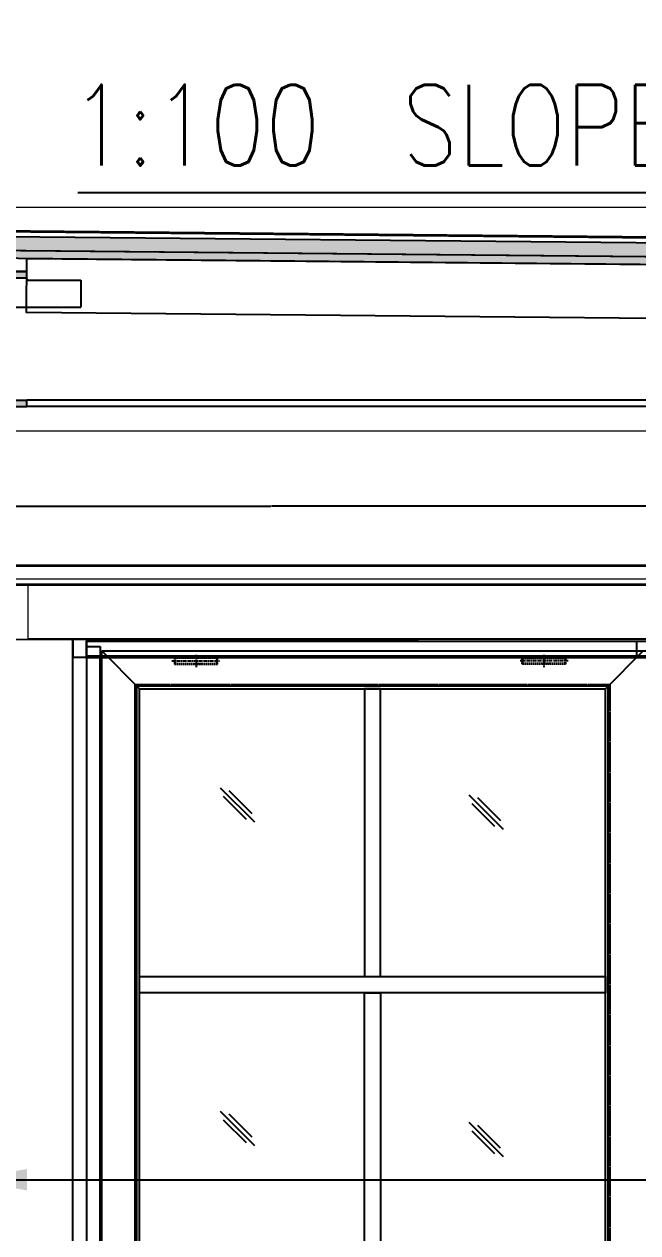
# Model space of a CAD drawing. Header units: millimetres. Extents: x -2196631 to 160, y -11674 to 51770.
# Drawn here: x -1040193 to -1039055, y 36320 to 38561 of the extents above; entities that cross this region are included whole.
import ezdxf
from ezdxf.enums import TextEntityAlignment as Align
from ezdxf.xclip import XClip

# ---------------------------------------------------------------- set-up
doc = ezdxf.new("R2010")
doc.units = ezdxf.units.MM
for name, pattern in [('28 Xref BA305$0$_HIDDEN', [2.6, 2, -0.6]), ('CENTER', [2, 1.25, -0.25, 0.25, -0.25]), ('DASHED-A5', [3.75, 2.5, -1.25]), ('DM1', [0.35, 0.05, -0.05, 0.2, -0.05]), ('HIDDEN', [0.375, 0.25, -0.125]), ('X289-3-GR-1$0$CENTER2', [1.125, 0.75, -0.125, 0.125, -0.125])]:
    doc.linetypes.add(name, pattern=pattern)
for name, color, linetype in [('2 mm. ALUMINIUM SHEET', 2, 'Continuous'), ('AE0720  MT 3986 SLIDING DOOR', 2, 'Continuous'), ('AE0760  SMALL TRANSOM', 4, 'Continuous'), ('AL-3 BOTTOM RAIL', 3, 'Continuous'), ('DIMENSION', 5, 'Continuous'), ('GLASS', 6, 'Continuous'), ('MT-41229', 3, 'Continuous'), ('MT-92103', 7, 'Continuous'), ('MT-92107 SUB-FRAME', 3, 'Continuous'), ('PVC COVER', 32, 'Continuous'), ('Slope', 1, 'Continuous'), ('TEXT 3', 3, 'Continuous'), ('TRIM', 2, 'Continuous')]:
    doc.layers.add(name, color=color, linetype=linetype)
for name, color, linetype, lineweight in [('21 Xref BA201$0$A-WALL', 113, 'Continuous', 18), ('28 Xref BA305$0$A-CLNG', 13, 'Continuous', 18), ('28 Xref BA305$0$A-DETL', 90, 'Continuous', 15), ('28 Xref BA305$0$A-DETL-GENF', 92, 'Continuous', 18), ('28 Xref BA305$0$A-FLOR', 192, 'Continuous', 9), ('28 Xref BA305$0$A-WALL', 113, 'Continuous', 9)]:
    doc.layers.add(name, color=color, linetype=linetype, lineweight=lineweight)
doc.styles.add('28 Xref BA305$0$Standard', font='txt')
doc.styles.add('E100', font='ROMTH.shx', dxfattribs={"width": 0.85})
doc.styles.add('E175', font='ROMTH.shx', dxfattribs={"width": 0.85, "height": 4})
doc.styles.add('Romens', font='romans.shx', dxfattribs={"width": 0.8})
doc.dimstyles.new('28 Xref BA305$0$Standard', dxfattribs={"dimtxt": 0.18, "dimasz": 0.18, "dimexe": 0.18, "dimexo": 0.0625, "dimgap": 0.09, "dimtad": 0, "dimtih": 1, "dimtoh": 1, "dimdec": 4, "dimzin": 0, "dimdsep": 46, "dimtxsty": '28 Xref BA305$0$Standard', "dimcen": 0.09, "dimadec": 0, "dimazin": 0, "dimtfac": 1, "dimtdec": 4, "dimtofl": 0, "dimtmove": 0, "dimatfit": 3, "dimfxl": 0, "dimtolj": 1, "dimtzin": 0, "dimarcsym": 0})
doc.dimstyles.new('AA-50 mm', dxfattribs={"dimtxt": 120, "dimasz": 120, "dimexe": 160, "dimexo": 12, "dimgap": 100, "dimtad": 1, "dimdec": 0, "dimzin": 0, "dimdsep": 46, "dimtxsty": 'Romens', "dimcen": 0.3, "dimdle": 2, "dimclrd": 1, "dimclre": 1, "dimclrt": 3, "dimadec": 0, "dimazin": 0, "dimtfac": 1, "dimtdec": 0, "dimtix": 1, "dimtmove": 1, "dimatfit": 3, "dimfxl": 0, "dimtolj": 1, "dimtzin": 0, "dimarcsym": 0})

# ---------------------------------------------------------------- blocks, each defined once
blk = doc.blocks.new('28 Xref BA305$0$Ceilings 2 - Ceilings 2-6386874-ZONE A_SECTION H')
at = {"layer": '28 Xref BA305$0$A-CLNG', "color": 8}
for p, q in [((-1083529.5, 4935.4), (-1081014, 4935.4)), ((-1081014, 4685.4), (-1080989, 4685.4))]:
    blk.add_line(p, q, dxfattribs=at)
at = {"layer": '28 Xref BA305$0$A-CLNG', "color": 8, "lineweight": 35}
for p, q in [((-1080989, 4935.4), (-1081014, 4935.4)), ((-1081014, 4935.4), (-1081014, 4685.4)), ((-1080989, 4685.4), (-1080989, 4935.4))]:
    blk.add_line(p, q, dxfattribs=at)
blk = doc.blocks.new('28 Xref BA305$0$A$C1AA16926')
at = {"color": 8}
for points in [[(82.5, 66), (0, 66), (0, 0)], [(82.5, 66), (82.5, 53)], [(85.5, 50), (82.5, 53)], [(85.5, 50), (183.5, 50)], [(183.5, 50), (183.5, 0)], [(0, 0), (183.5, 0)]]:
    blk.add_lwpolyline(points, dxfattribs=at)
blk = doc.blocks.new('28 Xref BA305$0$A$C27316580')
h = blk.add_hatch(color=255)
h.dxf.hatch_style = 1
h.paths.add_polyline_path([(175, 250), (0, 250), (0, 238), (83.5, 238), (83.5, 12), (0, 12), (0, 0), (175, 0), (175, 12), (91.5, 12), (91.5, 238), (175, 238)])
at = {"color": 3}
for p, q in [((0, 250), (0, 238)), ((175, 250), (0, 250)), ((175, 238), (175, 250)), ((83.5, 238), (0, 238)), ((175, 238), (91.5, 238)), ((0, 12), (0, 0)), ((0, 12), (83.5, 12)), ((91.5, 12), (175, 12)), ((175, 0), (175, 12)), ((0, 0), (175, 0))]:
    blk.add_line(p, q, dxfattribs=at)
for points in [[(83.5, 238), (83.5, 12)], [(91.5, 238), (91.5, 12)]]:
    blk.add_lwpolyline(points, dxfattribs=at)
blk = doc.blocks.new('*D630')
at = {"color": 0, "lineweight": -2, "transparency": 16777216}
for p, q in [((-1041805.1, 5244.3), (-1041805.1, 4795.4)), ((-1037664.9, 5211.9), (-1037664.9, 4795.4)), ((-1041804.9, 4795.6), (-1039735.7, 4795.6)), ((-1037665, 4795.6), (-1039734.3, 4795.6))]:
    blk.add_line(p, q, dxfattribs=at)
at = {"color": 0, "transparency": 16777216}
for points in [[(-1041804.9, 4795.6), (-1041804.9, 4795.5), (-1041805.1, 4795.6)], [(-1037665, 4795.6), (-1037665, 4795.5), (-1037664.9, 4795.6)]]:
    blk.add_solid(points, dxfattribs=at)
at = {"layer": 'Defpoints', "color": 0, "transparency": 16777216}
for p in [(-1041805.1, 5244.4), (-1037664.9, 5212), (-1037664.9, 4795.6)]:
    blk.add_point(p, dxfattribs=at)
at = {"color": 0, "transparency": 16777216, "insert": (-1039735, 4795.6), "char_height": 0.18, "attachment_point": 5, "style": '28 Xref BA305$0$Standard'}
blk.add_mtext('\\A1;4140.2461', dxfattribs=at)
blk = doc.blocks.new('A$C7A065C09')
at = {"layer": 'PVC COVER', "linetype": 'CENTER', "ltscale": 5}
for p, q in [((45, 22.6), (45, 0)), ((0, 11.3), (90, 11.3))]:
    blk.add_line(p, q, dxfattribs=at)
at = {"layer": 'PVC COVER', "linetype": 'DASHED-A5'}
blk.add_lwpolyline([(84, 5, 0.414214), (85, 6), (85, 16.6, 0.414214), (84, 17.6), (6, 17.6, 0.414214), (5, 16.6), (5, 6, 0.414214), (6, 5)], format="xyb", close=True, dxfattribs=at)
at = {"layer": 'PVC COVER', "color": 251, "linetype": 'DASHED-A5'}
blk.add_lwpolyline([(84, 5.8, 0.414214), (84.2, 6), (84.2, 16.6, 0.414214), (84, 16.8), (6, 16.8, 0.414214), (5.8, 16.6), (5.8, 6, 0.414214), (6, 5.8)], format="xyb", close=True, dxfattribs=at)
blk.add_lwpolyline([(83.8, 6.2), (83.8, 16.4), (6.2, 16.4), (6.2, 6.2)], close=True, dxfattribs=at)
blk = doc.blocks.new('A$C320E21BD')
at = {"layer": 'GLASS', "color": 203, "linetype": 'Continuous', "ltscale": 5}
for p, q in [((0, 0), (127.3, 127.3)), ((10.6, 31.8), (95.5, 116.7)), ((31.8, 10.6), (116.7, 95.5))]:
    blk.add_line(p, q, dxfattribs=at)
blk = doc.blocks.new('A$C03667459')
at = {"layer": '2 mm. ALUMINIUM SHEET', "xscale": 2, "yscale": 2, "zscale": 2}
blk.add_blockref('A$C320E21BD', (-127.3, -127.3), dxfattribs=at)
blk = doc.blocks.new('A$C478266F2')
at = {"layer": 'AE0720  MT 3986 SLIDING DOOR', "linetype": 'HIDDEN'}
blk.add_line((2896.5, 3247), (25, 3247), dxfattribs=at)
at = {"layer": 'AE0720  MT 3986 SLIDING DOOR'}
for p, q in [((1962.7, 3177), (1892.7, 3247, 0)), ((2826.5, 3177), (2896.5, 3247)), ((2896.5, 32), (2896.5, 3247)), ((1957.7, 97, 0), (1957.7, 3182, 0)), ((2831.5, 3182), (1957.7, 3182)), ((1962.7, 952, 0), (1962.7, 3177, 0)), ((2826.5, 3177), (1962.7, 3177)), ((2826.5, 952), (2826.5, 3177)), ((2831.5, 97), (2831.5, 3182))]:
    blk.add_line(p, q, dxfattribs=at)
at = {"layer": 'AE0760  SMALL TRANSOM'}
for points in [[(2409.6, 2643.2), (2379.6, 2643.2), (2379.6, 3177), (2409.6, 3177)], [(2826.5, 2643.2), (1962.7, 2643.2), (1962.7, 2613.2), (2826.5, 2613.2)], [(2409.6, 2613.2), (2379.6, 2613.2), (2379.6, 2079.5), (2409.6, 2079.5)]]:
    blk.add_lwpolyline(points, close=True, dxfattribs=at)
at = {"layer": 'AL-3 BOTTOM RAIL', "color": 9, "linetype": 'HIDDEN'}
blk.add_lwpolyline([(25, 3279), (2925, 3279), (2925, 3235), (25, 3235)], close=True, dxfattribs=at)
at = {"layer": 'GLASS', "color": 203, "linetype": 'HIDDEN', "ltscale": 5}
blk.add_lwpolyline([(2834.5, 3185), (1954.7, 3185), (1954.7, 944), (2834.5, 944)], close=True, dxfattribs=at)
at = {"layer": 'MT-41229', "color": 8, "linetype": 'HIDDEN'}
blk.add_lwpolyline([(2924.8, 3235), (2924.8, 3255), (2899.8, 3255), (2899.8, 3235)], dxfattribs=at)
at = {"layer": 'MT-41229', "ltscale": 5}
blk.add_lwpolyline([(2924.8, 3235), (2924.8, 24), (2899.8, 24), (2899.8, 3235)], dxfattribs=at)
at = {"layer": 'MT-92103', "color": 8, "linetype": 'HIDDEN'}
blk.add_line((1904.9, 3237), (1904.9, 3265), dxfattribs=at)
at = {"layer": 'MT-92103', "linetype": 'HIDDEN'}
blk.add_lwpolyline([(2924.8, 3265), (25, 3265), (25, 3237), (2924.8, 3237)], close=True, dxfattribs=at)
at = {"layer": 'MT-92107 SUB-FRAME', "color": 9, "linetype": 'HIDDEN'}
blk.add_lwpolyline([(2950, 3235), (2950, 3279), (2925, 3279), (2925, 3235)], dxfattribs=at)
at = {"layer": 'MT-92107 SUB-FRAME'}
blk.add_lwpolyline([(2925, 3235), (2925, 0), (2950, 0), (2950, 3235)], dxfattribs=at)
at = {"layer": 'TRIM'}
blk.add_lwpolyline([(2949.8, 3279), (0, 3279), (0, 3235), (2949.8, 3235)], close=True, dxfattribs=at)
blk.add_blockref('A$C7A065C09', (2031.9, 3217.2))
at = {"xscale": -1}
blk.add_blockref('A$C7A065C09', (2766.8, 3217.2), dxfattribs=at)
at = {"layer": 'DIMENSION', "xscale": 0.25, "yscale": 0.25, "zscale": 0.25}
for p in [(2644.4, 2961), (2183.5, 2947.8), (2644.4, 2361.2), (2183.6, 2340.7)]:
    blk.add_blockref('A$C03667459', p, dxfattribs=at)
blk = doc.blocks.new('21 Xref BA201')
blk.add_blockref('A$C478266F2', (-1061047.5, 1280.4))
at = {"layer": '21 Xref BA201$0$A-WALL'}
blk.add_line((-1061047.5, 4550.4), (-1058114.3, 4550.4), dxfattribs=at)
blk = doc.blocks.new('SLOPE SYMBOL')
at = {"layer": 'Slope'}
h = blk.add_hatch(dxfattribs=at)
h.set_pattern_fill('ANSI31', color=256, scale=0.2, angle=135)
h.set_pattern_definition([(180, (-21.835816, -12.031288), (-3e-18, -0.025), [])])
h.paths.add_polyline_path([(-2.56, 0.2712), (-2.7014, 0.2712), (-2.9726, 0), (-2.8312, 0)])
blk.add_lwpolyline([(0, 0), (-2.9726, 0), (-2.7014, 0.2712), (-2.56, 0.2712), (-2.8312, 0)], dxfattribs=at)
at = {"layer": 'TEXT 3', "style": 'Romens', "width": 0.8}
for tag, p in [('SLOPE', (-2.345, 0.1)), ('1:200', (-1.0366, 0.1))]:
    blk.add_attdef(tag, p, '', height=0.3, dxfattribs=at)
blk = doc.blocks.new('*D572')
at = {"color": 1, "linetype": 'X289-3-GR-1$0$CENTER2', "lineweight": -2, "transparency": 16777216}
for p, q in [((-1037146.7, 37422.1), (-1036984.7, 37422.1)), ((-1037146.7, 34152.1), (-1036984.7, 34152.1))]:
    blk.add_line(p, q, dxfattribs=at)
at = {"color": 1, "lineweight": -2, "transparency": 16777216}
blk.add_line((-1037144.7, 37302.1), (-1037144.7, 34272.1), dxfattribs=at)
at = {"color": 1, "transparency": 16777216}
for points in [[(-1037164.7, 37302.1), (-1037124.7, 37302.1), (-1037144.7, 37422.1)], [(-1037164.7, 34272.1), (-1037124.7, 34272.1), (-1037144.7, 34152.1)]]:
    blk.add_solid(points, dxfattribs=at)
at = {"layer": 'Defpoints', "color": 0, "transparency": 16777216}
for p in [(-1037478.6, 37422.1), (-1042065, 34152.1), (-1037144.7, 34152.1)]:
    blk.add_point(p, dxfattribs=at)
at = {"color": 3, "transparency": 16777216, "insert": (-1037304.7, 35787.1), "char_height": 120, "attachment_point": 5, "rotation": 90, "style": 'Romens'}
blk.add_mtext('\\A1;3270', dxfattribs=at)
blk = doc.blocks.new('*D625')
at = {"color": 1, "linetype": 'DM1', "lineweight": -2, "transparency": 16777216}
for p, q in [((-2, 37761.4), (160, 37761.4)), ((-2, 34172.1), (160, 34172.1))]:
    blk.add_line(p, q, dxfattribs=at)
at = {"color": 1, "lineweight": -2, "transparency": 16777216}
blk.add_line((0, 37641.4), (0, 34292.1), dxfattribs=at)
at = {"color": 1, "transparency": 16777216}
for points in [[(-20, 37641.4), (20, 37641.4), (0, 37761.4)], [(-20, 34292.1), (20, 34292.1), (0, 34172.1)]]:
    blk.add_solid(points, dxfattribs=at)
at = {"layer": 'Defpoints', "color": 0, "transparency": 16777216}
for p in [(-1100938.7, 37761.4), (-1100938.7, 34172.1), (0, 34172.1)]:
    blk.add_point(p, dxfattribs=at)
at = {"color": 3, "transparency": 16777216, "insert": (-160, 35966.7), "char_height": 120, "attachment_point": 5, "rotation": 90, "style": 'Romens'}
blk.add_mtext('\\A1;3589', dxfattribs=at)
blk = doc.blocks.new('28 Xref BA305')
h = blk.add_hatch()
h.set_pattern_fill('BATTINSUL', color=255, scale=25, pattern_type=2)
h.set_pattern_definition([(74.83521723, (-62917.5142, -3800.6327), (83.52777178868, 310.75000000714), [2.775, -348.45574365]), (292.8987464, (-62916.8517, -3806.2352), (25.0583315365, -56.500000001), [6.395, -208.2720705]), (345.93536469, (-62919.7359, -3820.9602), (116.9388805052, -28.250000001), [2.03175, -230.46291302]), (14.06463531, (-62917.7642, -3821.4552), (108.5861033252, 28.2500000005), [2.03175, -230.46291302]), (285.16478277, (-62918.7392, -3797.9552), (8.35277717887, -28.25000000067), [2.775, -348.45574365]), (25.00894532, (-62916.7917, -3797.9552), (58.469440252, 28.2500000006), [3.535, -263.75628985]), (52.4486756, (-62915.7942, -3820.9602), (41.7638858942, 56.5000000011), [3.435, -174.72926223]), (307.5513244, (-62921.8299, -3818.2377), (66.8222174303, -84.7500000016), [3.435, -174.72926223]), (83.812522745, (-62921.82992, -3818.2377), (33.41110871559, 310.750000006784), [6.1475, -846.31850243]), (67.1012536, (-62921.1722, -3812.1252), (58.469440252, 141.2500000028), [6.395, -208.2720705]), (334.99105468, (-62921.9417, -3796.4552), (183.76109793495, -84.7500000018), [3.536, -263.75528985]), (276.13673287, (-62914.3592, -3812.1252), (25.0583315365, -226.0000000044), [6.1475, -306.39348081]), (83.25499436, (-62918.6792, -3806.2352), (8.3527771788, 84.7500000017), [5.6425, -136.59194747]), (276.74500564, (-62917.5142, -3800.6327), (8.3527771789, -56.5000000012), [5.6425, -136.59194747])])
h.paths.add_polyline_path([(-1037628.24728, 5245.44475), (-1037628.38915, 5270.44453), (-1041854.9793, 5310.92266), (-1041854.91372, 5285.92089)])
at = {"layer": '28 Xref BA305$0$A-DETL-GENF', "lineweight": 5}
h = blk.add_hatch(dxfattribs=at)
h.set_pattern_fill('FP_146', color=8, angle=-0.54870604, style=0, pattern_type=2)
h.set_pattern_definition([(359.4513, (-1042680.062, 1046.169), (0.19153, 19.99908), []), (314.4513, (-1042680.062, 1046.17), (39.99778, -0.38306), [28.284, -28.284]), (314.4513, (-1042675.062, 1046.12), (39.99778, -0.38306), [28.284, -28.284]), (44.4513, (-1042680.445, 1006.17), (0.38306, 39.99778), [28.284, -28.284]), (44.4513, (-1042675.445, 1006.123), (0.38306, 39.99778), [28.284, -28.284]), (314.4513, (-1042670.063, 1046.073), (39.99778, -0.38306), [28.284, -28.284]), (314.4513, (-1042665.063, 1046.025), (39.99778, -0.38306), [28.284, -28.284]), (44.4513, (-1042670.446, 1006.075), (0.38306, 39.99778), [28.284, -28.284]), (44.4513, (-1042665.446, 1006.027), (0.38306, 39.99778), [28.284, -28.284])])
h.paths.add_polyline_path([(-1037628.77221, 5230.44636), (-1037628.62856, 5245.44567), (-1041870.25178, 5286.06778), (-1041870.25178, 5271.06709), (-1038055.16869, 5234.52997)])
at = {"color": 2}
blk.add_lwpolyline([(-1037628.62856, 5245.44567), (-1037628.38915, 5270.44453), (-1041854.9793, 5310.92266), (-1041854.91372, 5285.92089)], close=True, dxfattribs=at)
blk.add_lwpolyline([(-1037641.24205, 5230.56578), (-1041870.27347, 5271.0673), (-1041870.25178, 5286.06778), (-1037628.62856, 5245.44567), (-1037628.77221, 5230.44636)], dxfattribs=at)
at = {"color": 8}
for points in [[(-1041805.29319, 5285.44567), (-1037628.62856, 5245.44567)], [(-1037665.86897, 4992.44567), (-1040187.86897, 4992.44567)], [(-1037665.86897, 4980.44567), (-1040187.86897, 4980.44567)]]:
    blk.add_lwpolyline(points, dxfattribs=at)
blk.add_lwpolyline([(-1040187.89526, 5254.95513), (-1037666.01091, 5230.803), (-1037666.96857, 5130.80758), (-1040188.85292, 5154.95972)], close=True, dxfattribs=at)
at = {"layer": '28 Xref BA305$0$A-CLNG', "color": 8, "lineweight": 35}
blk.add_line((-1037903.62717, 4685.44567), (-1041968.65527, 4685.44567), dxfattribs=at)
at = {"layer": '28 Xref BA305$0$A-CLNG', "color": 2, "lineweight": 35}
blk.add_line((-1041978.6603, 4650.44567), (-1037878.62717, 4650.44567), dxfattribs=at)
at = {"layer": '28 Xref BA305$0$A-CLNG', "color": 2}
blk.add_line((-1037878.62717, 4660.44567), (-1041968.65527, 4660.44567), dxfattribs=at)
at = {"layer": '28 Xref BA305$0$A-DETL', "color": 6, "linetype": '28 Xref BA305$0$_HIDDEN', "lineweight": 35}
blk.add_line((-1037638.53222, 5280.54212), (-1041845.25346, 5320.82998), dxfattribs=at)
at = {"layer": '28 Xref BA305$0$A-FLOR', "color": 8, "lineweight": 18}
blk.add_line((-1041828.65788, 5350.44567), (-1037628.62856, 5350.44567), dxfattribs=at)
for name, p in [('28 Xref BA305$0$A$C27316580', (-1040362.86889, 4980.44571)), ('28 Xref BA305$0$A$C1AA16926', (-1040271.36896, 5164.78771))]:
    blk.add_blockref(name, p)
ref = blk.add_blockref('21 Xref BA201', (-2098199.96088, 0), dxfattribs=dict(xscale=-1))
XClip(ref).set_block_clipping_path([(-1046821.273182428, 4540.44887487), (-1060440.5084648631, 4550.4456720384), (-1060440.5084648631, 1300.4456720384), (-1056445.9646267691, 1280.4456719445), (-1056421.290457831, 1850.4456720384), (-1046821.3171875631, 1850.4456720384)])
at = {"layer": '28 Xref BA305$0$A-CLNG', "color": 8}
blk.add_blockref('28 Xref BA305$0$Ceilings 2 - Ceilings 2-6386874-ZONE A_SECTION H', (43110.32562, 0), dxfattribs=at)
at = {"color": 10, "linetype": 'Continuous', "style": 'E175', "width": 0.85}
blk.add_attdef('POOL_SIDE_ELEVATION', (-1089924.93658, -4582.55958), '', height=320, dxfattribs=at)
at = {"color": 6, "linetype": 'Continuous', "style": 'E100', "width": 0.85}
blk.add_attdef('SCALE', text='', height=160, dxfattribs=at).set_placement((-1092437.31517, -4942.55958), align=Align.RIGHT)
at = {"color": 8}
dim = blk.add_linear_dim(base=(-1037664.86897, 4795.5685), p1=(-1041805.11503, 5244.35267), p2=(-1037664.86897, 5211.95567), dimstyle='28 Xref BA305$0$Standard', dxfattribs=at)
dim.commit()
dim.dimension.update_dxf_attribs({"geometry": '*D630', "text_midpoint": (-1039734.992, 4795.5685)})
at = {"layer": '28 Xref BA305$0$A-WALL', "lineweight": 18}
for p, q in [((-1040185.85327, 4650.44567), (-1040185.85327, 4550.44567)), ((-1040185.85327, 4550.44567), (-1037759.45241, 4550.44567))]:
    blk.add_line(p, q, dxfattribs=at)

msp = doc.modelspace()

# ---------------------------------------------------------------- block references
msp.add_blockref('28 Xref BA305', (0, 32871.6594))

# ---------------------------------------------------------------- next in the draw order: block references
at = {"layer": 'Slope'}
ref = msp.add_blockref('SLOPE SYMBOL', (-1040093.1591, 38249.105), dxfattribs=dict(at, xscale=-500, yscale=500, zscale=500))
ref.add_attrib('SLOPE', 'SLOPE', (-1039492.0832, 38299.105), dxfattribs={"layer": 'TEXT 3', "height": 150, "style": 'Romens', "width": 0.8})
ref.add_attrib('1:200', '1:100', (-1040106.2829, 38299.105), dxfattribs={"layer": 'TEXT 3', "height": 150, "style": 'Romens', "width": 0.8})

# ---------------------------------------------------------------- next in the draw order: dimensions: what is measured, and where the dimension line sits
for base, p1, p2, override, picture, middle in [((0, 34172.105), (-1100938.7079, 37761.3818), (-1100938.7079, 34172.105), {"dimfxl": 2, "dimfxlon": 1}, '*D625', (-160, 35966.7434)), ((-1037144.6941, 34152.105), (-1037478.5887, 37422.105), (-1042065, 34152.105), {"dimfxl": 2, "dimfxlon": 1, "dimarcsym": 1}, '*D572', (-1037304.6941, 35787.105))]:
    dim = msp.add_linear_dim(base=base, p1=p1, p2=p2, angle=90, dimstyle='AA-50 mm', override=override)
    dim.commit()
    dim.dimension.update_dxf_attribs({"geometry": picture, "text_midpoint": middle})

# ---------------------------------------------------------------- next in the draw order: leaders
for points in [[(-1040999.1176, 38138.6594), (-1040999.1176, 39640.6594), (-1040028, 39640.6594)], [(-1040307.5828, 36418.5253), (-1035186, 36418.5253)]]:
    msp.add_leader(points, dimstyle='AA-50 mm', override={"dimgap": 100, "dimtad": 0})

doc.saveas('drawing.dxf')
